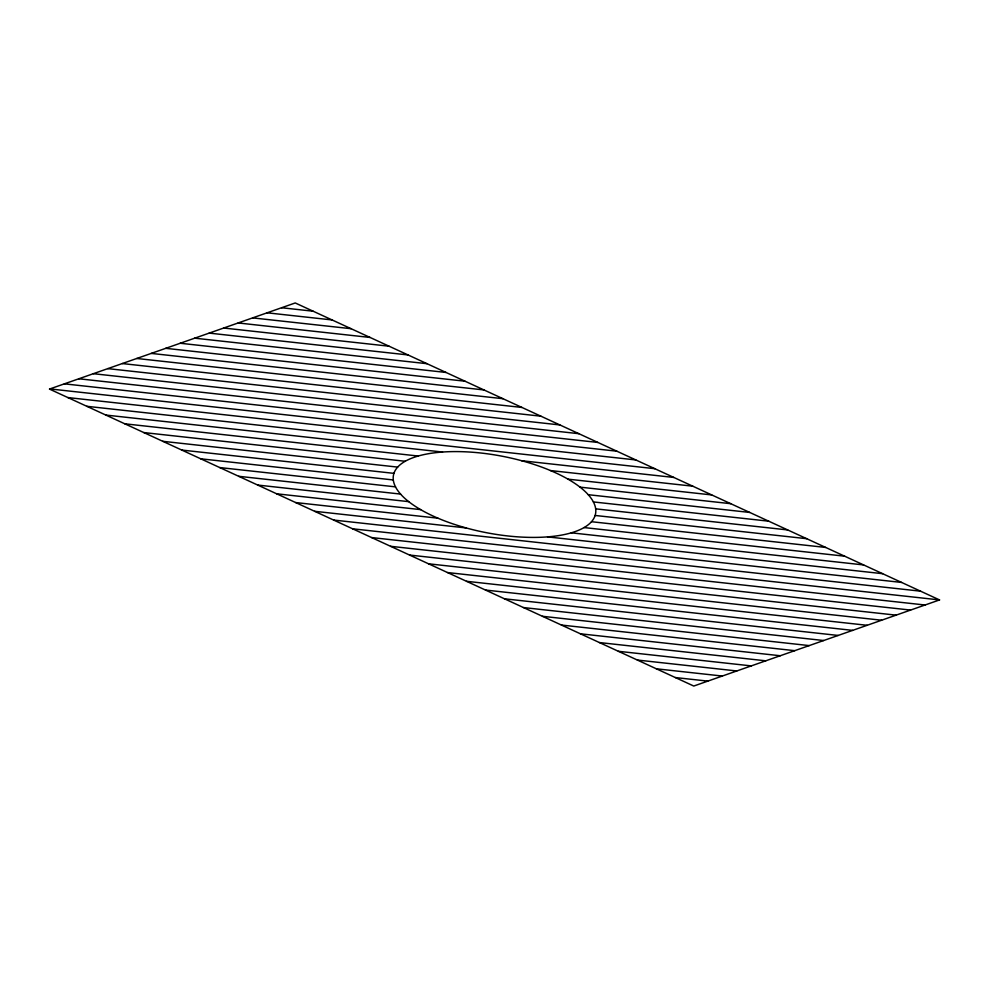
<?xml version="1.0" encoding="UTF-8"?>
<svg xmlns="http://www.w3.org/2000/svg" width="989" height="989" viewBox="0 0 989 989"><rect width="100%" height="100%" fill="white"/><g stroke="black" fill="none" stroke-linecap="round" stroke-linejoin="round"><path stroke-width="1.48" d="M939.55 599.927L693.771 686.045L49.45 389.073L295.229 302.955L939.55 599.927L371.617 537.559M281.593 307.74L313.093 311.201M267.117 312.808L332.081 319.942M252.628 317.889L351.058 328.694M238.151 322.958L370.047 337.447M223.662 328.027L389.023 346.199M209.186 333.108L408.012 354.94M194.697 338.176L427.001 363.692M180.221 343.257L445.977 372.445M165.732 348.326L464.966 381.198M151.255 353.407L483.942 389.938M136.766 358.475L502.931 398.691M122.29 363.556L521.908 407.443M107.801 368.625L540.896 416.184M93.325 373.694L559.885 424.936M78.836 378.775L578.862 433.689M64.359 383.843L597.851 442.442M49.87 388.924L616.827 451.182M67.87 397.566L635.816 459.934M86.859 406.306L654.792 468.687M105.848 415.059L442.54 452.035M521.648 460.726L673.781 477.44M124.824 423.811L418.211 456.028M550.465 470.554L692.77 486.18M143.813 432.564L405.218 461.27M567.958 479.146L711.746 494.933M162.789 441.304L397.689 467.105M579.999 487.132L730.735 503.685M181.778 450.057L393.943 473.36M588.232 494.698L749.711 512.438M200.755 458.809L393.313 479.962M593.375 501.93L768.7 521.178M219.743 467.562L395.526 486.86M595.662 508.841L787.677 529.931M238.732 476.302L400.57 494.08M595.118 515.454L806.665 538.684M257.709 485.055L408.717 501.646M591.471 521.71L825.654 547.436M276.697 493.808L420.622 509.619M584.066 527.57L844.631 556.177M295.674 502.56L437.904 518.174M571.283 532.824L863.62 564.929M314.663 511.301L466.165 527.941M547.535 536.879L882.596 573.682M333.639 520.053L901.585 582.434M352.628 528.806L920.561 591.175M390.593 546.299L925.074 605.008M409.582 555.052L910.585 610.077M428.558 563.804L896.108 615.146M447.547 572.557L881.619 620.227M466.524 581.297L867.143 625.295M485.512 590.05L852.654 630.376M504.501 598.802L838.178 635.445M523.478 607.555L823.689 640.526M542.466 616.295L809.212 645.594M561.443 625.048L794.723 650.675M580.432 633.801L780.247 655.744M599.408 642.553L765.758 660.813M618.397 651.294L751.281 665.894M637.386 660.046L736.793 670.962M656.362 668.799L722.316 676.043M675.351 677.552L707.827 681.112M436.953 517.766A102.856 39.028 10.8 0 0 595.477 514.095A102.856 39.028 10.8 0 0 451.071 451.639A102.856 39.028 10.8 0 0 436.953 517.766"/></g></svg>
